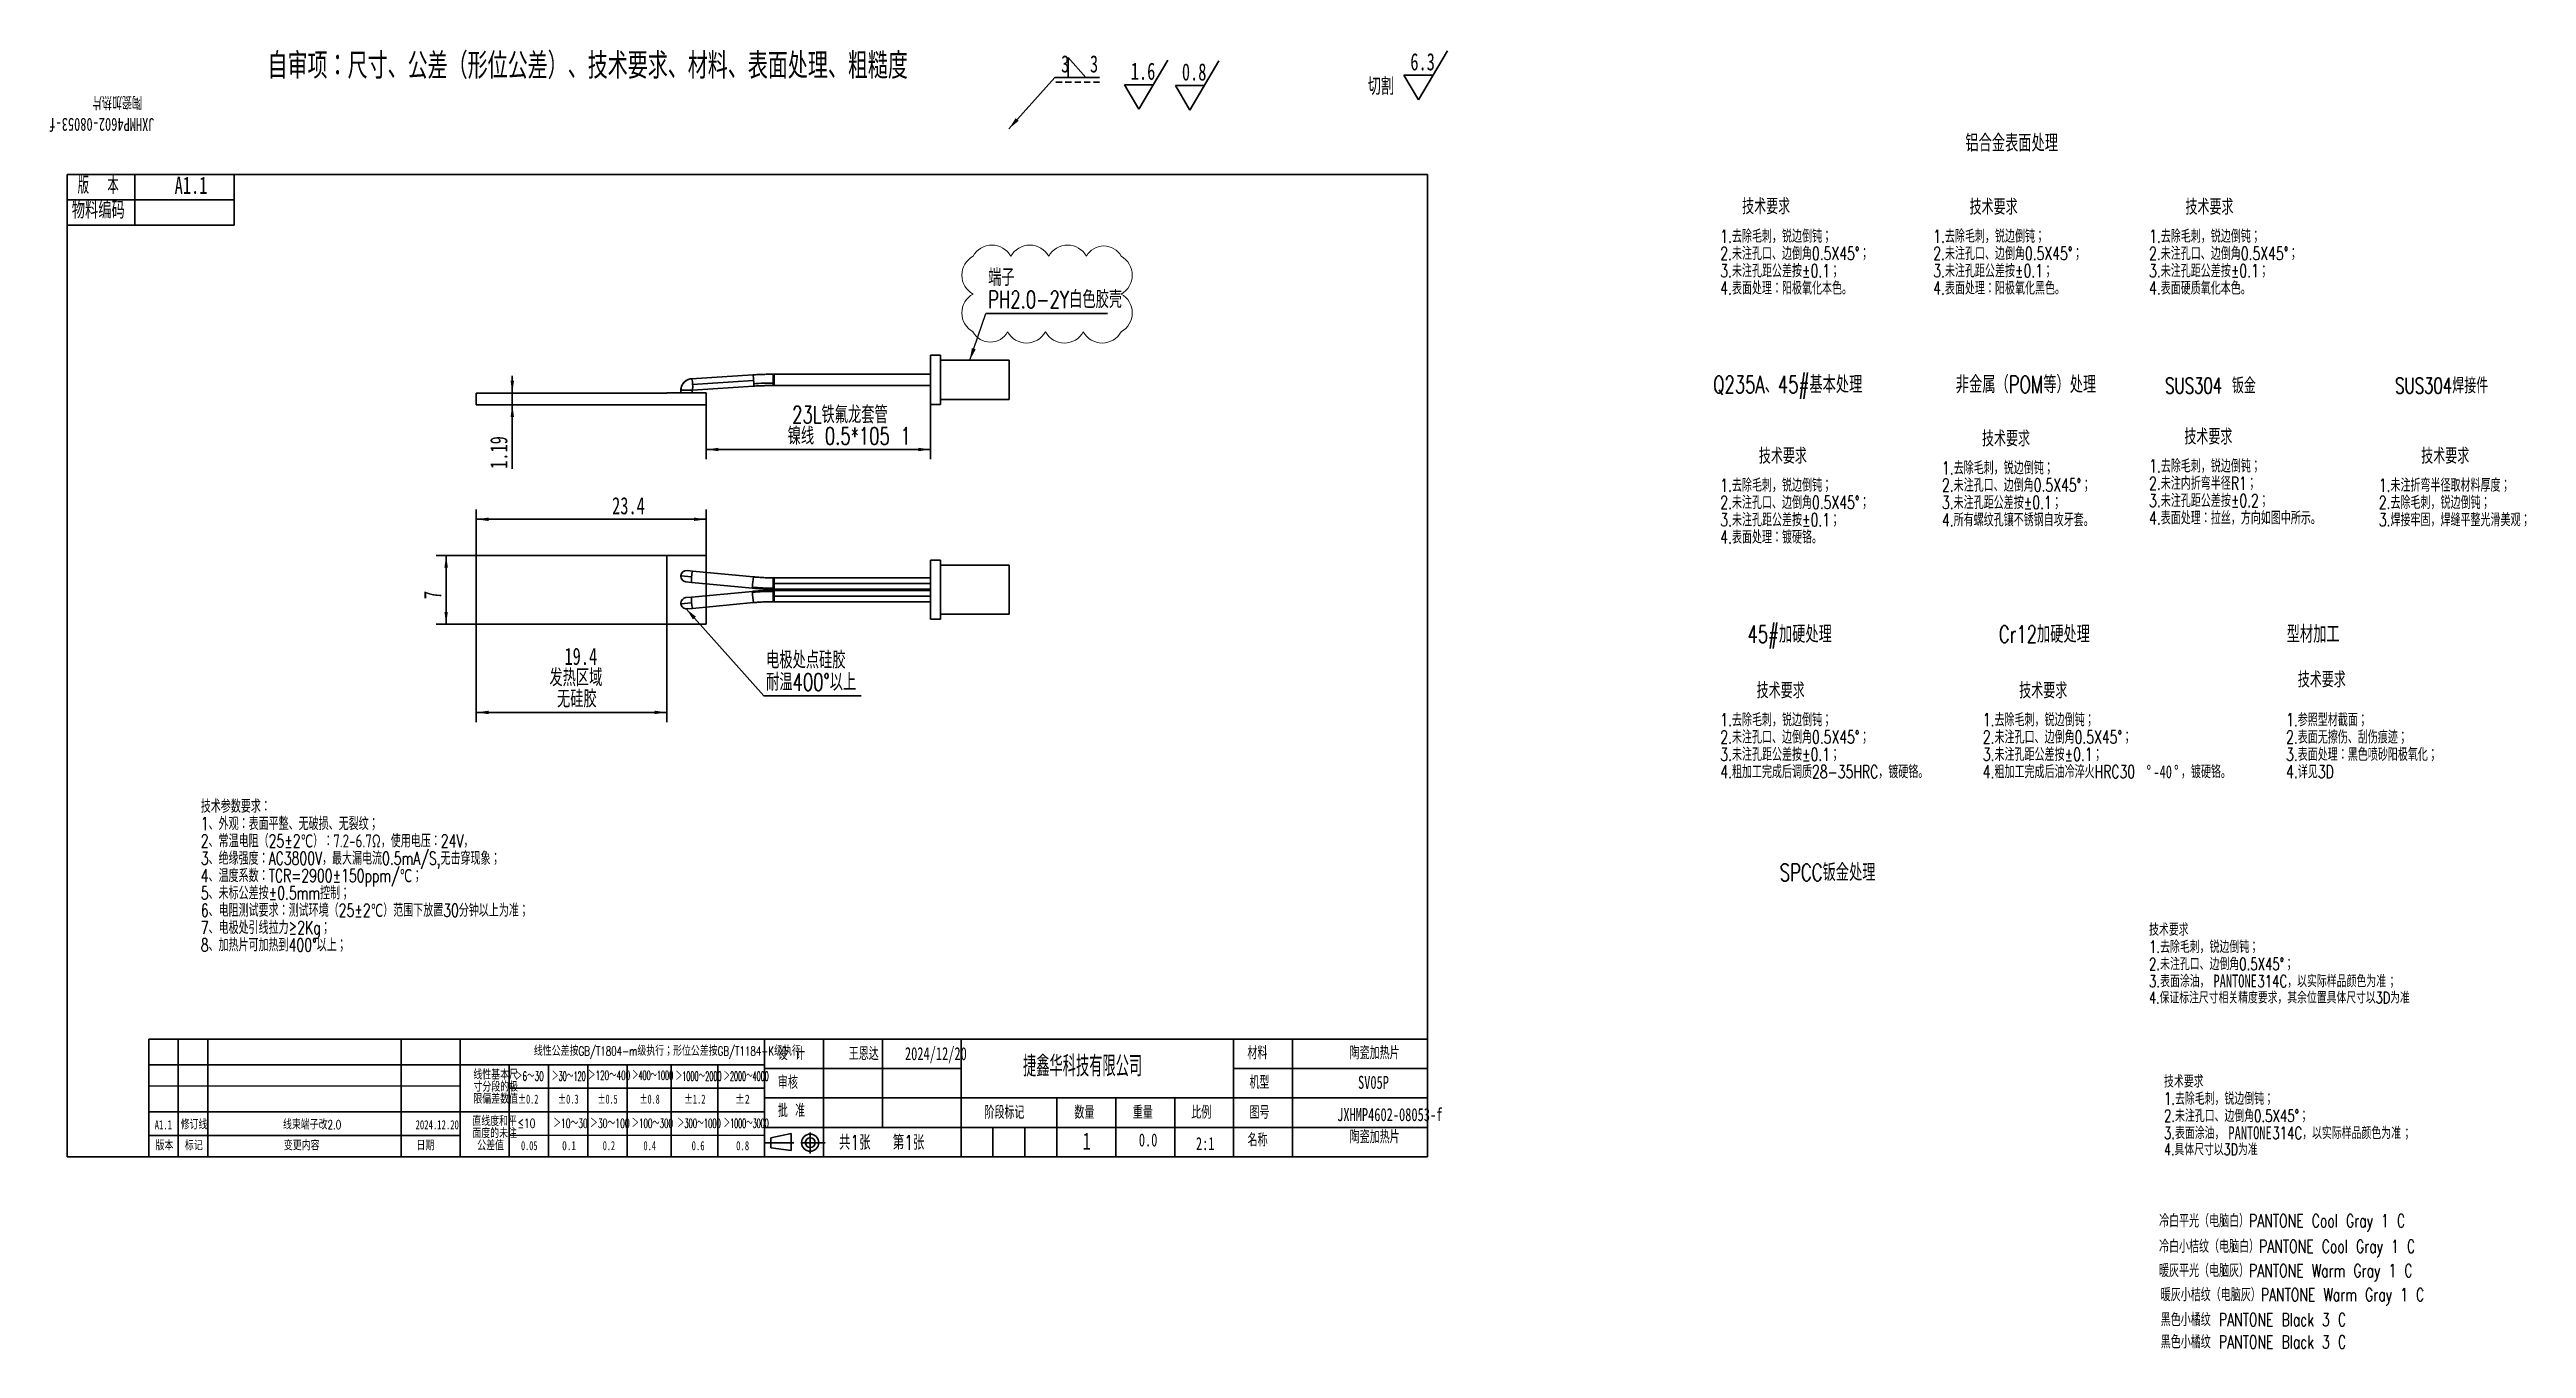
# Model space of a CAD drawing. Header units: millimetres. Extents: x 11 to 515, y -34 to 231.
import ezdxf

# ---------------------------------------------------------------- set-up
doc = ezdxf.new("R2010")
doc.units = ezdxf.units.MM
doc.linetypes.add('HIDDEN', pattern=[1.905, 1.27, -0.635])
doc.layers.add('FORMAT', color=7, linetype='Continuous', lineweight=35)
doc.layers.add('轮廓实线层', color=7, linetype='Continuous', lineweight=35)
doc.styles.add('SLDTEXTSTYLE0', font='TXT', dxfattribs={"width": 0.7, "bigfont": 'bigfont'})
doc.styles.add('SLDTEXTSTYLE1', font='TXT', dxfattribs={"width": 0.7})
doc.styles.add('SLDTEXTSTYLE10', font='TXT', dxfattribs={"width": 0.569954, "bigfont": 'bigfont'})
doc.styles.add('SLDTEXTSTYLE11', font='TXT', dxfattribs={"width": 0.542825, "bigfont": 'bigfont'})
doc.styles.add('SLDTEXTSTYLE12', font='TXT', dxfattribs={"width": 0.607411, "bigfont": 'bigfont'})
doc.styles.add('SLDTEXTSTYLE13', font='TXT', dxfattribs={"width": 0.494457, "bigfont": 'bigfont'})
doc.styles.add('SLDTEXTSTYLE14', font='TXT', dxfattribs={"width": 0.523419, "bigfont": 'bigfont'})
doc.styles.add('SLDTEXTSTYLE15', font='TXT', dxfattribs={"width": 0.677411})
doc.styles.add('SLDTEXTSTYLE16', font='TXT', dxfattribs={"width": 0.616681})
doc.styles.add('SLDTEXTSTYLE17', font='TXT', dxfattribs={"width": 0.592279})
doc.styles.add('SLDTEXTSTYLE18', font='TXT', dxfattribs={"width": 0.633851})
doc.styles.add('SLDTEXTSTYLE19', font='TXT', dxfattribs={"width": 0.751649})
doc.styles.add('SLDTEXTSTYLE2', font='TXT', dxfattribs={"width": 0.579353, "bigfont": 'bigfont'})
doc.styles.add('SLDTEXTSTYLE20', font='TXT', dxfattribs={"width": 0.672854})
doc.styles.add('SLDTEXTSTYLE21', font='TXT', dxfattribs={"width": 0.604873})
doc.styles.add('SLDTEXTSTYLE22', font='TXT', dxfattribs={"width": 0.692137})
doc.styles.add('SLDTEXTSTYLE23', font='TXT', dxfattribs={"width": 0.516181, "bigfont": 'bigfont'})
doc.styles.add('SLDTEXTSTYLE24', font='TXT', dxfattribs={"width": 0.786906})
doc.styles.add('SLDTEXTSTYLE25', font='TXT', dxfattribs={"width": 0.513075, "bigfont": 'bigfont'})
doc.styles.add('SLDTEXTSTYLE26', font='TXT', dxfattribs={"width": 0.6, "bigfont": 'bigfont'})
doc.styles.add('SLDTEXTSTYLE3', font='TXT', dxfattribs={"width": 0.633333, "bigfont": 'bigfont'})
doc.styles.add('SLDTEXTSTYLE4', font='TXT', dxfattribs={"width": 0.589499, "bigfont": 'bigfont'})
doc.styles.add('SLDTEXTSTYLE5', font='TXT', dxfattribs={"width": 0.526455, "bigfont": 'bigfont'})
doc.styles.add('SLDTEXTSTYLE6', font='TXT', dxfattribs={"width": 0.583287, "bigfont": 'bigfont'})
doc.styles.add('SLDTEXTSTYLE7', font='TXT', dxfattribs={"width": 0.632085})
doc.styles.add('SLDTEXTSTYLE8', font='TXT', dxfattribs={"width": 0.735068, "bigfont": 'bigfont'})
doc.styles.add('SLDTEXTSTYLE9', font='TXT', dxfattribs={"width": 0.615255, "bigfont": 'bigfont'})
doc.dimstyles.new('SLDDIMSTYLE0', dxfattribs={"dimtxt": 0.18, "dimasz": 2.5, "dimexe": 0, "dimexo": 0.0625, "dimgap": 0, "dimtad": 0, "dimtih": 1, "dimtoh": 1, "dimdec": 0, "dimrnd": 1e-09, "dimzin": 0, "dimdsep": 46, "dimtxsty": 'Standard', "dimsah": 1, "dimcen": 0.09, "dimadec": 0, "dimazin": 0, "dimtfac": 2.5, "dimtdec": 0, "dimtofl": 0, "dimtmove": 0, "dimatfit": 3, "dimfxl": 0, "dimfrac": 2, "dimtolj": 1, "dimtzin": 0, "dimarcsym": 0})
doc.dimstyles.new('SLDDIMSTYLE1', dxfattribs={"dimtxt": 3.5, "dimasz": 2.5, "dimexe": 0, "dimexo": 0.0625, "dimgap": 0.875, "dimtad": 2, "dimdec": 0, "dimlfac": 0.5, "dimrnd": 1e-09, "dimzin": 12, "dimdsep": 46, "dimtxsty": 'SLDTEXTSTYLE1', "dimsah": 1, "dimcen": 0.09, "dimadec": 0, "dimazin": 3, "dimtfac": 1, "dimtofl": 0, "dimtmove": 0, "dimatfit": 3, "dimfxl": 0, "dimfrac": 2, "dimtolj": 1, "dimtzin": 12, "dimarcsym": 0})
doc.dimstyles.new('SLDDIMSTYLE2', dxfattribs={"dimtxt": 3.5, "dimasz": 2.5, "dimexe": 0, "dimexo": 0.0625, "dimgap": 0.875, "dimtad": 2, "dimlfac": 0.5, "dimrnd": 1e-09, "dimzin": 12, "dimdsep": 46, "dimtxsty": 'SLDTEXTSTYLE1', "dimsah": 1, "dimcen": 0.09, "dimadec": 0, "dimazin": 3, "dimtfac": 1, "dimtofl": 0, "dimtmove": 0, "dimatfit": 3, "dimfxl": 0, "dimfrac": 2, "dimtolj": 1, "dimtzin": 12, "dimarcsym": 0})
doc.dimstyles.new('SLDDIMSTYLE3', dxfattribs={"dimtxt": 3.5, "dimasz": 2.5, "dimexe": 0, "dimexo": 0.0625, "dimgap": 0.875, "dimtad": 2, "dimlfac": 0.5, "dimrnd": 1e-09, "dimzin": 12, "dimdsep": 46, "dimtxsty": 'SLDTEXTSTYLE1', "dimsah": 1, "dimcen": 0.09, "dimadec": 0, "dimazin": 3, "dimtfac": 1, "dimtmove": 0, "dimatfit": 0, "dimfxl": 0, "dimfrac": 2, "dimtolj": 1, "dimtzin": 12, "dimarcsym": 0})

# ---------------------------------------------------------------- blocks, each defined once
blk = doc.blocks.new('SW_NOTE_0')
at = {"layer": 'FORMAT', "color": 0, "attachment_point": 1}
for s, insert, char_height, style in [('技术要求', (0, 3.22), 2.5, 'SLDTEXTSTYLE0'), ('2.未注孔口、边倒角0.5X45°；', (0, -3.78), 2.5, 'SLDTEXTSTYLE0'), ('1.去除毛刺，锐边倒钝；', (0, -0.28), 2.5, 'SLDTEXTSTYLE0'), ('3.表面涂油，', (0, -7.28), 2.5, 'SLDTEXTSTYLE0'), ('PANTONE', (13.12, -7.17), 2.646, 'SLDTEXTSTYLE1'), ('314C，以实际样品颜色为准', (22.06, -7.28), 2.5, 'SLDTEXTSTYLE0'), ('；', (48.46, -7.44), 2.38, 'SLDTEXTSTYLE0'), ('4.保证标注尺寸相关精度要求，其余位置具体尺寸以3D为准', (0, -10.69), 2.3813, 'SLDTEXTSTYLE0')]:
    blk.add_mtext(s, dxfattribs=dict(at, insert=insert, char_height=char_height, style=style))
blk = doc.blocks.new('SW_NOTE_0_1')
at = {"layer": 'FORMAT', "color": 0, "attachment_point": 1}
for s, insert, char_height, style in [('技术要求', (0, 3.22), 2.5, 'SLDTEXTSTYLE0'), ('2.未注孔口、边倒角0.5X45°；', (0, -3.78), 2.5, 'SLDTEXTSTYLE0'), ('1.去除毛刺，锐边倒钝；', (0, -0.28), 2.5, 'SLDTEXTSTYLE0'), ('3.表面涂油，', (0, -7.28), 2.5, 'SLDTEXTSTYLE0'), ('PANTONE', (13.12, -7.17), 2.646, 'SLDTEXTSTYLE1'), ('314C，以实际样品颜色为准', (22.06, -7.28), 2.5, 'SLDTEXTSTYLE0'), ('；', (48.46, -7.44), 2.38, 'SLDTEXTSTYLE0'), ('4.具体尺寸以3D为准', (0, -10.69), 2.3813, 'SLDTEXTSTYLE0')]:
    blk.add_mtext(s, dxfattribs=dict(at, insert=insert, char_height=char_height, style=style))
blk = doc.blocks.new('SW_NOTE_0_2')
at = {"layer": 'FORMAT', "color": 0, "attachment_point": 1, "style": 'SLDTEXTSTYLE0'}
for s, insert, char_height in [('技术要求', (5.95, 4.09), 3.175), ('1.去除毛刺，锐边倒钝；', (-1.23, -2.12), 2.6458), ('2.未注内折弯半径R1；', (-1.23, -5.64), 2.6458), ('3.未注孔距公差按±0.2；', (-1.23, -9.17), 2.6458), ('4.表面处理：拉丝，方向如图中所示。', (-1.23, -12.7), 2.6458)]:
    blk.add_mtext(s, dxfattribs=dict(at, insert=insert, char_height=char_height))
blk = doc.blocks.new('SW_NOTE_0_3')
at = {"layer": 'FORMAT', "color": 0, "attachment_point": 1, "style": 'SLDTEXTSTYLE0'}
for s, insert, char_height in [('技术参数要求：', (0, 3.41), 2.646), ('1、外观：表面平整、无破损、无裂纹；', (0, -0.12), 2.6458), ('2、常温电阻（25±2℃）：7.2-6.7Ω，使用电压：24V，', (0, -3.64), 2.6458), ('3、绝缘强度：AC3800V，最大漏电流0.5mA/S,无击穿现象；', (0, -7.17), 2.6458), ('4、温度系数：TCR=2900±150ppm/℃；', (0, -10.7), 2.6458), ('5、未标公差按±0.5mm控制；', (0, -14.23), 2.6458), ('6、电阻测试要求：测试环境（25±2℃）范围下放置30分钟以上为准；', (0, -17.76), 2.6458), ('7、电极处引线拉力≥2Kg；', (0, -21.28), 2.6458), ('8、加热片可加热到400°以上；', (0, -24.81), 2.6458)]:
    blk.add_mtext(s, dxfattribs=dict(at, insert=insert, char_height=char_height))
blk = doc.blocks.new('SW_NOTE_0_4')
at = {"layer": 'FORMAT', "color": 0, "attachment_point": 1, "style": 'SLDTEXTSTYLE0'}
for s, insert, char_height in [('技术要求', (0, 4.09), 3.175), ('1.去除毛刺，锐边倒钝；', (-7.41, -2.12), 2.6458), ('2.未注孔口、边倒角0.5X45°；', (-7.41, -5.64), 2.6458), ('3.未注孔距公差按±0.1；', (-7.41, -9.17), 2.6458), ('4.表面处理：阳极氧化黑色。', (-7.41, -12.7), 2.6458)]:
    blk.add_mtext(s, dxfattribs=dict(at, insert=insert, char_height=char_height))
blk = doc.blocks.new('SW_NOTE_0_5')
at = {"layer": 'FORMAT', "color": 0, "attachment_point": 1, "style": 'SLDTEXTSTYLE0'}
for s, insert, char_height in [('技术要求', (0, 4.09), 3.175), ('1.去除毛刺，锐边倒钝；', (-4.45, -2.22), 2.6458), ('2.未注孔口、边倒角0.5X45°；', (-4.45, -5.74), 2.6458), ('3.未注孔距公差按±0.1；', (-4.45, -9.27), 2.6458), ('4.表面处理：阳极氧化本色。', (-4.45, -12.8), 2.6458)]:
    blk.add_mtext(s, dxfattribs=dict(at, insert=insert, char_height=char_height))
blk = doc.blocks.new('SW_NOTE_0_6')
at = {"layer": 'FORMAT', "color": 0, "attachment_point": 1, "style": 'SLDTEXTSTYLE0'}
for s, insert, char_height in [('技术要求', (2.38, 4.09), 3.175), ('1.参照型材截面；', (0, -4.35), 2.646), ('2.表面无擦伤、刮伤痕迹；', (0, -7.88), 2.6458), ('3.表面处理：黑色喷砂阳极氧化；', (0, -11.41), 2.6458), ('4.详见3D', (0, -14.93), 2.646)]:
    blk.add_mtext(s, dxfattribs=dict(at, insert=insert, char_height=char_height))
blk = doc.blocks.new('SW_NOTE_0_7')
at = {"layer": 'FORMAT', "color": 0, "attachment_point": 1, "style": 'SLDTEXTSTYLE0'}
for s, insert, char_height in [('技术要求', (1.19, 4.09), 3.175), ('1.去除毛刺，锐边倒钝；', (-6.67, -2.12), 2.6458), ('2.未注孔口、边倒角0.5X45°；', (-6.67, -5.64), 2.6458), ('3.未注孔距公差按±0.1；', (-6.67, -9.17), 2.6458), ('4.表面处理：镀硬铬。', (-6.67, -12.7), 2.6458)]:
    blk.add_mtext(s, dxfattribs=dict(at, insert=insert, char_height=char_height))
blk = doc.blocks.new('SW_NOTE_0_8')
at = {"layer": 'FORMAT', "color": 0, "attachment_point": 1, "style": 'SLDTEXTSTYLE0'}
for s, insert, char_height in [('技术要求', (0, 4.09), 3.175), ('1.去除毛刺，锐边倒钝；', (-8.15, -2.12), 2.6458), ('2.未注孔口、边倒角0.5X45°；', (-8.15, -5.64), 2.6458), ('3.未注孔距公差按±0.1；', (-8.15, -9.17), 2.6458), ('4.所有螺纹孔镶不锈钢自攻牙套。', (-8.15, -12.7), 2.6458)]:
    blk.add_mtext(s, dxfattribs=dict(at, insert=insert, char_height=char_height))
blk = doc.blocks.new('SW_NOTE_0_9')
at = {"layer": 'FORMAT', "color": 0, "attachment_point": 1, "style": 'SLDTEXTSTYLE0'}
for s, insert, char_height in [('技术要求', (0, 4.09), 3.175), ('1.去除毛刺，锐边倒钝；', (-7.41, -2.12), 2.6458), ('2.未注孔口、边倒角0.5X45°；', (-7.41, -5.64), 2.6458), ('3.未注孔距公差按±0.1；', (-7.41, -9.17), 2.6458), ('4.表面硬质氧化本色。', (-7.41, -12.7), 2.6458)]:
    blk.add_mtext(s, dxfattribs=dict(at, insert=insert, char_height=char_height))
blk = doc.blocks.new('SW_NOTE_0_10')
at = {"layer": 'FORMAT', "color": 0, "attachment_point": 1, "style": 'SLDTEXTSTYLE0'}
for s, insert, char_height in [('技术要求', (0, 4.09), 3.175), ('1.未注折弯半径取材料厚度；', (-8.64, -2.12), 2.6458), ('2.去除毛刺，锐边倒钝；', (-8.64, -5.64), 2.6458), ('3.焊接牢固，焊缝平整光滑美观；', (-8.64, -9.17), 2.6458)]:
    blk.add_mtext(s, dxfattribs=dict(at, insert=insert, char_height=char_height))
blk = doc.blocks.new('SW_NOTE_0_11')
at = {"layer": 'FORMAT', "color": 0, "attachment_point": 1}
for s, insert, char_height, style in [('技术要求', (0, 4.09), 3.175, 'SLDTEXTSTYLE0'), ('1.去除毛刺，锐边倒钝；', (-7.41, -2.12), 2.6458, 'SLDTEXTSTYLE0'), ('2.未注孔口、边倒角0.5X45°；', (-7.41, -5.64), 2.6458, 'SLDTEXTSTYLE0'), ('3.未注孔距公差按±0.1；', (-7.41, -9.17), 2.6458, 'SLDTEXTSTYLE0'), ('4.粗加工完成后油冷淬火HRC30', (-7.41, -12.7), 2.6458, 'SLDTEXTSTYLE0'), ('%%d', (25.92, -12.7), 2.646, 'SLDTEXTSTYLE1'), ('-40', (27.32, -12.7), 2.646, 'SLDTEXTSTYLE1'), ('%%d', (31.53, -12.7), 2.646, 'SLDTEXTSTYLE1'), ('，镀硬铬。', (32.92, -12.7), 2.646, 'SLDTEXTSTYLE0')]:
    blk.add_mtext(s, dxfattribs=dict(at, insert=insert, char_height=char_height, style=style))
blk = doc.blocks.new('SW_NOTE_0_12')
at = {"layer": 'FORMAT', "color": 0, "attachment_point": 1, "style": 'SLDTEXTSTYLE0'}
for s, insert, char_height in [('技术要求', (0, 4.09), 3.175), ('1.去除毛刺，锐边倒钝；', (-7.41, -2.12), 2.6458), ('2.未注孔口、边倒角0.5X45°；', (-7.41, -5.64), 2.6458), ('3.未注孔距公差按±0.1；', (-7.41, -9.17), 2.6458), ('4.粗加工完成后调质28-35HRC，镀硬铬。', (-7.41, -12.7), 2.6458)]:
    blk.add_mtext(s, dxfattribs=dict(at, insert=insert, char_height=char_height))
blk = doc.blocks.new('SW_NOTE_0_13')
at = {"layer": 'FORMAT', "color": 0, "char_height": 1.852, "attachment_point": 2, "style": 'SLDTEXTSTYLE0'}
for s, insert in [('线性基本尺', (6.37, 2.39)), ('寸分段的极', (6.37, -0.08)), ('限偏差数值', (6.37, -2.55))]:
    blk.add_mtext(s, dxfattribs=dict(at, insert=insert))
blk = doc.blocks.new('SW_NOTE_0_14')
at = {"layer": 'FORMAT', "color": 0, "char_height": 1.852, "attachment_point": 2, "style": 'SLDTEXTSTYLE0'}
for s, insert in [('面度的未注', (6.37, -0.08)), ('直线度和平', (6.37, 2.39)), ('公差值', (5.55, -2.55))]:
    blk.add_mtext(s, dxfattribs=dict(at, insert=insert))
blk = doc.blocks.new('SW_NOTE_0_15')
at = {"layer": 'FORMAT', "color": 0, "attachment_point": 2}
for s, insert, char_height, style in [('JXHMP4602-08053-f', (16.66, 3.41), 2.6458, 'SLDTEXTSTYLE1'), ('陶瓷加热片', (13.59, -1.12), 2.646, 'SLDTEXTSTYLE0')]:
    blk.add_mtext(s, dxfattribs=dict(at, insert=insert, char_height=char_height, style=style))
blk = doc.blocks.new('SW_NOTE_0_16')
at = {"layer": 'FORMAT', "color": 0, "attachment_point": 2, "rotation": 180}
for s, insert, char_height, style in [('陶瓷加热片', (-13.59, 1.12), 2.646, 'SLDTEXTSTYLE0'), ('JXHMP4602-08053-f', (-16.66, -3.41), 2.6458, 'SLDTEXTSTYLE1')]:
    blk.add_mtext(s, dxfattribs=dict(at, insert=insert, char_height=char_height, style=style))
blk = doc.blocks.new('SW_SFSYMBOL_0')
at = {"layer": 'FORMAT', "color": 0}
for p, q in [((1.65, -5), (7.55, 5)), ((1.65, -5), (-1.3, 0)), ((4.6, 0), (-1.3, 0))]:
    blk.add_line(p, q, dxfattribs=at)
at = {"layer": 'FORMAT', "color": 0, "char_height": 3.5, "attachment_point": 1}
for s, insert, style in [('6.3', (0, 4.51), 'SLDTEXTSTYLE1'), ('切割', (-8.68, -0.49), 'SLDTEXTSTYLE0')]:
    blk.add_mtext(s, dxfattribs=dict(at, insert=insert, style=style))
blk = doc.blocks.new('SW_SFSYMBOL_1')
at = {"layer": 'FORMAT', "color": 0}
for p, q in [((1.65, -5), (7.55, 5)), ((1.65, -5), (-1.3, 0)), ((4.6, 0), (-1.3, 0))]:
    blk.add_line(p, q, dxfattribs=at)
at = {"layer": 'FORMAT', "color": 0, "insert": (0, 4.51), "char_height": 3.5, "attachment_point": 1, "style": 'SLDTEXTSTYLE1'}
blk.add_mtext('0.8', dxfattribs=at)
blk = doc.blocks.new('SW_SFSYMBOL_2')
at = {"layer": 'FORMAT', "color": 0}
for p, q in [((1.65, -5), (7.55, 5)), ((1.65, -5), (-1.3, 0)), ((4.6, 0), (-1.3, 0))]:
    blk.add_line(p, q, dxfattribs=at)
at = {"layer": 'FORMAT', "color": 0, "insert": (0, 4.51), "char_height": 3.5, "attachment_point": 1, "style": 'SLDTEXTSTYLE1'}
blk.add_mtext('1.6', dxfattribs=at)
blk = doc.blocks.new('SW_SYMBOL_WELD_FILL')
at = {"layer": 'FORMAT', "color": 0}
for p, q in [((100, 0), (100, 900)), ((100, 900), (900, 0)), ((100, 0), (900, 0))]:
    blk.add_line(p, q, dxfattribs=at)
blk = doc.blocks.new('SW_WELDSYMBOL_0')
at = {"layer": 'FORMAT', "color": 0}
blk.add_line((9.15, 0), (0, 0), dxfattribs=at)
at = {"layer": 'FORMAT', "color": 0, "linetype": 'HIDDEN'}
blk.add_line((9.15, -1), (0, -1), dxfattribs=at)
at = {"layer": 'FORMAT', "color": 0, "xscale": 0.004511737089201878, "yscale": 0.004511737089201878, "zscale": 0.004511737089201878}
blk.add_blockref('SW_SYMBOL_WELD_FILL', (2.31, 0), dxfattribs=at)
at = {"layer": 'FORMAT', "color": 0, "char_height": 3.5, "attachment_point": 1, "style": 'SLDTEXTSTYLE1'}
for insert in [(1.31, 4.51), (7.18, 4.51)]:
    blk.add_mtext('3', dxfattribs=dict(at, insert=insert))
blk = doc.blocks.new('SW_REVISION_CLOUD_0')
at = {"layer": 'FORMAT', "color": 0, "linetype": 'Continuous', "lineweight": 18}
for centre, radius, start, end in [((-12.95, 3.85), 4.4, 118.955, 241.045), ((-11.23, 5.57), 4.4, 28.955, 151.045), ((-3.52, 5.57), 4.4, 28.955, 151.045), ((4.18, 5.57), 4.4, 28.955, 151.045), ((11.56, 5.76), 4.03, 28.955, 151.045), ((12.95, 3.85), 4.4, 298.955, 61.045), ((12.95, -3.85), 4.4, 298.955, 61.045), ((-12.95, -3.85), 4.4, 118.955, 241.045), ((-11.56, -5.76), 4.03, 208.955, 331.045), ((-4.18, -5.57), 4.4, 208.955, 331.045), ((3.52, -5.57), 4.4, 208.955, 331.045), ((11.23, -5.57), 4.4, 208.955, 331.045)]:
    blk.add_arc(centre, radius, start, end, dxfattribs=at)
blk = doc.blocks.new('_D')
at = {"layer": 'FORMAT'}
for p, q in [((97.48, 127.92), (89.34, 127.92)), ((91.34, 127.92), (91.34, 113.92)), ((97.48, 113.92), (89.34, 113.92))]:
    blk.add_line(p, q, dxfattribs=at)
for points in [[(91.34, 127.92), (90.99, 125.42), (91.69, 125.42)], [(91.34, 113.92), (91.69, 116.42), (90.99, 116.42)]]:
    blk.add_solid(points, dxfattribs=at)
at = {"layer": 'FORMAT', "insert": (86.83, 119.02), "char_height": 3.5, "attachment_point": 1, "rotation": 90, "style": 'SLDTEXTSTYLE1'}
blk.add_mtext('7', dxfattribs=at)
blk = doc.blocks.new('_D_1')
at = {"layer": 'FORMAT'}
for p, q in [((97.48, 127.92), (97.48, 137.27)), ((144.28, 113.92), (144.28, 137.27)), ((97.48, 135.27), (144.28, 135.27))]:
    blk.add_line(p, q, dxfattribs=at)
for points in [[(97.48, 135.27), (99.98, 134.92), (99.98, 135.62)], [(144.28, 135.27), (141.78, 135.62), (141.78, 134.92)]]:
    blk.add_solid(points, dxfattribs=at)
at = {"layer": 'FORMAT', "insert": (125.13, 139.79), "char_height": 3.5, "attachment_point": 1, "style": 'SLDTEXTSTYLE1'}
blk.add_mtext('23.4', dxfattribs=at)
blk = doc.blocks.new('_D_2')
at = {"layer": 'FORMAT'}
for p, q in [((97.48, 113.92), (97.48, 93.95)), ((136.28, 113.92), (136.28, 93.95)), ((136.28, 95.95), (97.48, 95.95))]:
    blk.add_line(p, q, dxfattribs=at)
for points in [[(97.48, 95.95), (99.98, 95.6), (99.98, 96.3)], [(136.28, 95.95), (133.78, 96.3), (133.78, 95.6)]]:
    blk.add_solid(points, dxfattribs=at)
at = {"layer": 'FORMAT', "char_height": 3.5, "attachment_point": 1}
for s, insert, style in [('19.4', (115.43, 109.12), 'SLDTEXTSTYLE1'), ('发热区域', (112.37, 104.79), 'SLDTEXTSTYLE0'), ('无硅胶', (113.91, 100.46), 'SLDTEXTSTYLE0')]:
    blk.add_mtext(s, dxfattribs=dict(at, insert=insert, style=style))
blk = doc.blocks.new('SW_NOTE_0_17')
at = {"layer": 'FORMAT', "color": 0}
blk.add_line((19.79, 0), (0, 0), dxfattribs=at)
at = {"layer": 'FORMAT', "color": 0, "char_height": 3.5, "attachment_point": 1, "style": 'SLDTEXTSTYLE0'}
for s, insert in [('电极处点硅胶', (0.47, 9.05)), ('耐温400°以上', (0.47, 4.55))]:
    blk.add_mtext(s, dxfattribs=dict(at, insert=insert))
blk = doc.blocks.new('_D_3')
at = {"layer": 'FORMAT'}
for p, q in [((144.28, 158.59), (144.28, 147.48)), ((189.97, 158.65), (189.97, 147.48)), ((144.28, 149.48), (189.97, 149.48))]:
    blk.add_line(p, q, dxfattribs=at)
for points in [[(144.28, 149.48), (146.78, 149.13), (146.78, 149.83)], [(189.97, 149.48), (187.47, 149.83), (187.47, 149.13)]]:
    blk.add_solid(points, dxfattribs=at)
at = {"layer": 'FORMAT', "char_height": 3.5, "attachment_point": 1, "style": 'SLDTEXTSTYLE0'}
for s, insert in [('23L铁氟龙套管', (161.79, 158.32)), ('镍线 0.5*105 1', (160.88, 153.99))]:
    blk.add_mtext(s, dxfattribs=dict(at, insert=insert))
blk = doc.blocks.new('_D_4')
at = {"layer": 'FORMAT'}
for p, q in [((104.81, 160.97), (104.81, 164.47)), ((104.81, 158.59), (104.81, 160.97)), ((104.81, 158.59), (104.81, 145.53))]:
    blk.add_line(p, q, dxfattribs=at)
for points in [[(104.81, 160.97), (105.16, 163.47), (104.46, 163.47)], [(104.81, 158.59), (104.46, 156.09), (105.16, 156.09)]]:
    blk.add_solid(points, dxfattribs=at)
at = {"layer": 'FORMAT', "insert": (100.3, 145.53), "char_height": 3.5, "attachment_point": 1, "rotation": 90, "style": 'SLDTEXTSTYLE1'}
blk.add_mtext('1.19', dxfattribs=at)
blk = doc.blocks.new('SW_NOTE_0_18')
at = {"layer": 'FORMAT', "color": 0}
blk.add_line((24.75, 0), (0, 0), dxfattribs=at)
at = {"layer": 'FORMAT', "color": 0, "char_height": 3.5, "attachment_point": 1, "style": 'SLDTEXTSTYLE0'}
for s, insert in [('端子', (0.47, 9.11)), ('PH2.0-2Y白色胶壳', (0.47, 4.61))]:
    blk.add_mtext(s, dxfattribs=dict(at, insert=insert))

msp = doc.modelspace()

# ---------------------------------------------------------------- linework, layer by layer
at = {"color": 7, "linetype": 'Continuous', "lineweight": 35}
for p, q in [((191.968, 168.653), (189.968, 168.653)), ((189.968, 168.653), (189.968, 158.653)), ((191.968, 168.653), (191.968, 158.653)), ((205.968, 167.653), (191.968, 167.653)), ((205.968, 167.653), (205.968, 159.653)), ((139.134, 161.527), (139.134, 160.993)), ((139.134, 161.527), (139.139, 161.527)), ((139.139, 161.527), (141.434, 161.527)), ((153.772, 164.67), (141.329, 163.872)), ((141.434, 161.527), (141.434, 160.993)), ((141.476, 161.577), (153.919, 162.375)), ((141.511, 162.725), (153.954, 163.522)), ((157.925, 164.803), (157.925, 163.006)), ((157.925, 164.803), (158.111, 164.803)), ((157.925, 163.006), (157.925, 162.503)), ((157.925, 162.503), (158.111, 162.503)), ((158.111, 164.803), (158.111, 162.503)), ((158.111, 164.803), (189.968, 164.803)), ((158.111, 162.503), (189.968, 162.503)), ((97.484, 158.593), (97.484, 160.973)), ((97.484, 160.973), (136.284, 160.973)), ((144.284, 158.593), (97.484, 158.593)), ((136.284, 160.973), (136.284, 160.993)), ((144.284, 160.993), (136.284, 160.993)), ((144.284, 158.593), (144.284, 160.993)), ((191.968, 158.653), (189.968, 158.653)), ((205.968, 159.653), (191.968, 159.653)), ((97.484, 127.923), (97.484, 113.923)), ((136.284, 127.923), (97.484, 127.923)), ((136.284, 127.923), (144.284, 127.923)), ((136.284, 113.923), (136.284, 127.923)), ((144.284, 127.923), (144.284, 124.45)), ((189.968, 126.923), (189.968, 114.923)), ((191.968, 126.923), (189.968, 126.923)), ((191.968, 126.923), (191.968, 114.923)), ((141.33, 123.574), (139.139, 123.781)), ((140.176, 122.528), (141.295, 122.422)), ((141.511, 124.712), (140.392, 124.817)), ((141.295, 122.422), (153.738, 121.249)), ((141.511, 124.712), (153.954, 123.539)), ((144.284, 122.14), (144.284, 119.705)), ((158.111, 123.352), (157.925, 123.352)), ((157.925, 121.251), (157.925, 122.202)), ((157.925, 122.202), (158.111, 122.202)), ((157.925, 121.052), (158.111, 121.052)), ((189.968, 123.352), (158.111, 123.352)), ((158.111, 122.202), (189.968, 122.202)), ((158.111, 121.052), (189.968, 121.052)), ((205.968, 125.923), (191.968, 125.923)), ((205.968, 125.923), (205.968, 115.923)), ((139.139, 118.065), (141.33, 118.271)), ((141.295, 119.423), (140.176, 119.317)), ((140.392, 117.028), (141.511, 117.133)), ((141.295, 119.423), (153.738, 120.596)), ((141.511, 117.133), (153.954, 118.307)), ((144.284, 117.395), (144.284, 113.923)), ((158.111, 120.793), (157.925, 120.793)), ((157.925, 120.594), (157.925, 119.643)), ((157.925, 119.643), (158.111, 119.643)), ((157.925, 118.493), (158.111, 118.493)), ((189.968, 120.793), (158.111, 120.793)), ((158.111, 119.643), (189.968, 119.643)), ((158.111, 118.493), (189.968, 118.493)), ((97.484, 113.923), (136.284, 113.923)), ((144.284, 113.923), (136.284, 113.923)), ((191.968, 114.923), (189.968, 114.923)), ((205.968, 115.923), (191.968, 115.923)), ((94.186, 14.63), (30.786, 14.63))]:
    msp.add_line(p, q, dxfattribs=at)
at = {"color": 1, "linetype": 'Continuous', "lineweight": 35}
for p, q in [((157.925, 122.202), (157.925, 123.352)), ((157.925, 121.052), (157.925, 121.251)), ((158.111, 122.202), (158.111, 123.352)), ((158.111, 121.052), (158.111, 122.202)), ((157.925, 120.793), (157.925, 120.594)), ((157.925, 119.643), (157.925, 118.493)), ((158.111, 120.793), (158.111, 119.643)), ((158.111, 119.643), (158.111, 118.493))]:
    msp.add_line(p, q, dxfattribs=at)
at = {"color": 7, "linetype": 'Continuous', "lineweight": 35, "flags": 128}
msp.add_lwpolyline([(140.839, 163.787), (141.039, 163.835), (141.33, 163.872)], dxfattribs=at)
at = {"color": 1, "linetype": 'Continuous', "lineweight": 35}
for centre, radius, start, end in [((141.487, 161.531), 2.348, 106.01982, 180.09696), ((150.76, 163.605), 3.195, 358.51218, 19.4683), ((153.05, 162.728), 0.938, 337.87275, 9.31643)]:
    msp.add_arc(centre, radius, start, end, dxfattribs=at)
at = {"color": 7, "linetype": 'Continuous', "lineweight": 35}
for centre, radius, start, end in [((138.282, 162.804), 3.229, 358.59525, 19.32183), ((138.453, 162.244), 3.095, 347.56216, 8.94125), ((143.581, 162.84), 10.395, 0.21877, 3.76263), ((157.921, 101.271), 61.735, 89.9968, 93.66419), ((140.284, 123.673), 1.15, 174.61247, 180), ((140.284, 123.673), 1.15, 180, 264.61247), ((140.284, 123.673), 1.15, 84.61247, 174.61247), ((145.85, 122.86), 4.576, 171.02528, 185.49068), ((145.904, 123.43), 4.576, 163.73425, 178.19965), ((154.104, 121.391), 0.393, 171.53879, 201.19939), ((162.237, 121.536), 8.522, 166.40623, 180.58396), ((157.923, 166.093), 44.843, 264.61578, 270.00217), ((140.284, 118.173), 1.15, 95.38753, 180), ((140.284, 118.173), 1.15, 180, 185.38753), ((140.284, 118.173), 1.15, 185.38753, 275.38753), ((145.85, 118.985), 4.576, 174.50932, 188.97472), ((145.904, 118.415), 4.576, 181.80035, 196.26575), ((154.104, 120.454), 0.393, 158.80061, 188.46121), ((157.923, 75.752), 44.843, 89.99783, 95.38422), ((162.237, 120.31), 8.522, 179.41604, 193.59377)]:
    msp.add_arc(centre, radius, start, end, dxfattribs=at)
for points, knots in [([(140.837, 163.786), (140.757, 163.761), (140.588, 163.708), (140.347, 163.591), (140.113, 163.444), (139.899, 163.27), (139.706, 163.073), (139.537, 162.854), (139.395, 162.616), (139.282, 162.364), (139.199, 162.1), (139.149, 161.833), (139.135, 161.641), (139.134, 161.54), (139.134, 161.527)], [0, 0, 0, 0, 0.0831683, 0.1739529, 0.2647442, 0.3555466, 0.4463639, 0.5371988, 0.6280533, 0.7189282, 0.8098232, 0.9007369, 0.986909, 1, 1, 1, 1]), ([(141.434, 161.527), (141.434, 161.529), (141.434, 161.533), (141.436, 161.542), (141.44, 161.552), (141.447, 161.563), (141.46, 161.574), (141.47, 161.576), (141.476, 161.577)], [0, 0, 0, 0, 0.0356389, 0.1069859, 0.1964545, 0.3303948, 0.5606305, 1, 1, 1, 1]), ([(157.925, 164.803), (157.732, 164.802), (157.174, 164.801), (156.25, 164.784), (155.156, 164.747), (154.33, 164.705), (153.869, 164.676), (153.772, 164.67)], [0, 0, 0, 0, 0.1390457, 0.4025111, 0.665988, 0.929474, 1, 1, 1, 1]), ([(153.919, 162.375), (154.104, 162.386), (154.642, 162.419), (155.534, 162.46), (156.577, 162.491), (157.375, 162.502), (157.818, 162.503), (157.925, 162.503)], [0, 0, 0, 0, 0.1390434, 0.4039974, 0.6689689, 0.9200121, 1, 1, 1, 1]), ([(153.738, 121.249), (153.931, 121.231), (154.489, 121.181), (155.413, 121.118), (156.51, 121.07), (157.348, 121.053), (157.819, 121.052), (157.925, 121.052)], [0, 0, 0, 0, 0.1390533, 0.4009009, 0.662756, 0.9246134, 1, 1, 1, 1]), ([(157.925, 123.352), (157.74, 123.353), (157.202, 123.355), (156.311, 123.378), (155.27, 123.431), (154.485, 123.49), (154.053, 123.529), (153.954, 123.539)], [0, 0, 0, 0, 0.1390518, 0.4056865, 0.6723267, 0.9249437, 1, 1, 1, 1]), ([(157.925, 120.793), (157.73, 120.793), (157.17, 120.79), (156.243, 120.766), (155.146, 120.711), (154.311, 120.649), (153.843, 120.606), (153.738, 120.596)], [0, 0, 0, 0, 0.1390468, 0.4009013, 0.6627644, 0.9246292, 1, 1, 1, 1]), ([(153.954, 118.307), (154.137, 118.323), (154.672, 118.371), (155.561, 118.432), (156.602, 118.477), (157.391, 118.492), (157.825, 118.493), (157.925, 118.493)], [0, 0, 0, 0, 0.1390454, 0.4056868, 0.6723351, 0.9249504, 1, 1, 1, 1])]:
    msp.add_open_spline(points, degree=3, knots=knots, dxfattribs=at)
at = {"layer": 'FORMAT', "lineweight": 25}
for p, q in [((27.936, 205.451), (14.186, 205.451)), ((14.186, 205.451), (14.186, 200.277)), ((27.936, 205.451), (27.936, 200.277)), ((27.936, 200.277), (14.186, 200.277)), ((94.186, 19.851), (30.786, 19.851)), ((30.786, 5.451), (94.186, 5.451)), ((156.186, 9.83), (104.186, 9.83))]:
    msp.add_line(p, q, dxfattribs=at)
at = {"layer": 'FORMAT'}
for p, q in [((27.936, 205.451), (27.936, 195.132)), ((48.179, 205.451), (48.179, 195.132)), ((14.186, 200.277), (48.179, 200.277)), ((14.186, 195.132), (48.179, 195.132)), ((30.786, 29.451), (30.786, 5.451)), ((156.186, 29.451), (30.786, 29.451)), ((36.786, 29.451), (36.786, 5.451)), ((42.786, 29.451), (42.786, 5.451)), ((82.2, 29.451), (82.2, 5.451)), ((94.186, 5.451), (94.186, 29.451)), ((94.186, 29.451), (94.186, 5.451)), ((156.186, 29.451), (156.186, 5.451)), ((168.186, 29.451), (156.186, 29.451)), ((156.186, 29.451), (251.686, 29.451)), ((156.186, 29.451), (156.186, 5.451)), ((168.186, 29.451), (168.186, 5.451)), ((180.186, 29.451), (180.186, 11.451)), ((196.186, 29.451), (196.186, 5.451)), ((251.686, 29.451), (251.686, 5.451)), ((251.686, 29.451), (291.186, 29.451)), ((263.686, 29.451), (263.686, 5.451)), ((156.186, 24.23), (30.786, 24.23)), ((104.186, 5.451), (104.186, 24.23)), ((112.186, 24.23), (112.186, 5.451)), ((120.186, 5.451), (120.186, 24.23)), ((128.186, 5.451), (128.186, 24.23)), ((137.186, 5.451), (137.186, 24.23)), ((146.686, 24.23), (146.686, 5.451)), ((196.186, 23.451), (156.186, 23.451)), ((251.686, 23.451), (291.186, 23.451)), ((104.186, 19.43), (156.186, 19.43)), ((156.186, 17.451), (291.186, 17.451)), ((215.686, 5.451), (215.686, 17.451)), ((227.686, 17.451), (227.686, 5.451)), ((239.686, 17.451), (239.686, 5.451)), ((94.186, 14.63), (156.186, 14.63)), ((196.186, 11.451), (156.186, 11.451)), ((157.466, 9.341), (161.572, 10.226)), ((161.572, 10.226), (161.572, 6.729)), ((165.466, 10.448), (165.466, 6.175)), ((291.186, 11.451), (196.186, 11.451)), ((202.686, 5.451), (202.686, 11.451)), ((209.186, 11.451), (209.186, 5.451)), ((94.186, 9.83), (30.786, 9.83)), ((162.132, 8.347), (156.127, 8.347)), ((157.466, 9.341), (157.466, 7.311)), ((161.572, 6.729), (157.466, 7.311)), ((168.548, 8.347), (163.716, 8.347))]:
    msp.add_line(p, q, dxfattribs=at)
for radius in [1.75, 1]:
    msp.add_circle((165.466, 8.347), radius, dxfattribs=at)
at = {"layer": '轮廓实线层'}
for p, q in [((14.186, 205.451), (291.186, 205.451)), ((14.186, 205.451), (14.186, 5.451)), ((291.186, 205.451), (291.186, 5.451)), ((14.186, 5.451), (291.186, 5.451))]:
    msp.add_line(p, q, dxfattribs=at)

# ---------------------------------------------------------------- block references
at = {"layer": 'FORMAT'}
for name, p in [('SW_WELDSYMBOL_0', (215.25, 225.234)), ('SW_SFSYMBOL_2', (230.739, 223.742)), ('SW_SFSYMBOL_1', (241.145, 223.593)), ('SW_SFSYMBOL_0', (287.663, 225.664)), ('SW_NOTE_0_16', (37.914, 217.707)), ('SW_NOTE_0_5', (355.214, 196.453)), ('SW_NOTE_0_4', (401.539, 196.353)), ('SW_NOTE_0_9', (445.485, 196.353)), ('SW_NOTE_0_18', (201.244, 177.164)), ('SW_NOTE_0_8', (404.059, 149.182)), ('SW_NOTE_0_2', (439.311, 149.568)), ('SW_NOTE_0_7', (357.437, 145.655)), ('SW_NOTE_0_10', (493.49, 145.655)), ('SW_NOTE_0_17', (156.024, 99.324)), ('SW_NOTE_0_12', (358.178, 97.893)), ('SW_NOTE_0_11', (411.638, 97.893)), ('SW_NOTE_0_6', (465.976, 100.127)), ('SW_NOTE_0_3', (41.383, 74.752)), ('SW_NOTE_0', (438.076, 49.762)), ('SW_NOTE_0_13', (95.055, 20.694)), ('SW_NOTE_0_1', (441.114, 18.852)), ('SW_NOTE_0_15', (266.812, 11.982)), ('SW_NOTE_0_14', (94.847, 11.231))]:
    msp.add_blockref(name, p, dxfattribs=at)
at = {"layer": 'FORMAT', "linetype": 'Continuous', "lineweight": 18}
msp.add_blockref('SW_REVISION_CLOUD_0', (213.697, 181.128), dxfattribs=at)

# ---------------------------------------------------------------- texts
at = {"layer": 'FORMAT'}
for s, insert, char_height, attachment_point, style in [('自审项：尺寸、公差（形位公差）、技术要求、材料、表面处理、粗糙度', (120.17, 230.257), 5.29167, 2, 'SLDTEXTSTYLE0'), ('铝合金表面处理', (400.671, 213.627), 3.5, 1, 'SLDTEXTSTYLE0'), ('版  本', (16.315, 205.03), 3.5, 1, 'SLDTEXTSTYLE26'), ('A1.1', (39.395, 205.03), 3.5, 2, 'SLDTEXTSTYLE1'), ('物料编码', (15.118, 199.977), 3.5, 1, 'SLDTEXTSTYLE0'), ('Q235A、45#基本处理', (349.317, 164.457), 3.5, 1, 'SLDTEXTSTYLE0'), ('非金属（POM等）处理', (398.722, 164.457), 3.5, 1, 'SLDTEXTSTYLE0'), ('SUS304 钣金', (441.341, 164.064), 3.175, 1, 'SLDTEXTSTYLE0'), ('SUS304焊接件', (488.172, 164.064), 3.175, 1, 'SLDTEXTSTYLE0'), ('45#加硬处理', (356.309, 113.622), 3.5, 1, 'SLDTEXTSTYLE0'), ('Cr12加硬处理', (407.483, 113.622), 3.5, 1, 'SLDTEXTSTYLE0'), ('型材加工', (466.094, 113.622), 3.5, 1, 'SLDTEXTSTYLE0'), ('SPCC钣金处理', (362.885, 65.115), 3.5, 1, 'SLDTEXTSTYLE0'), ('线性公差按GB/T1804-m级执行；形位公差按GB/T1184-K级执行', (136.383, 27.923), 1.85208, 2, 'SLDTEXTSTYLE0'), ('设 计', (158.893, 27.798), 2.6458, 1, 'SLDTEXTSTYLE3'), ('王恩达', (176.376, 27.798), 2.6458, 2, 'SLDTEXTSTYLE0'), ('2024/12/20', (191.054, 27.798), 2.6458, 2, 'SLDTEXTSTYLE1'), ('捷鑫华科技有限公司', (208.788, 26.065), 4.2333, 1, 'SLDTEXTSTYLE2'), ('材料', (254.5, 27.981), 2.6458, 1, 'SLDTEXTSTYLE0'), ('陶瓷加热片', (280.399, 27.981), 2.6458, 2, 'SLDTEXTSTYLE0'), ('＞6～30', (105.346, 22.818), 1.8521, 1, 'SLDTEXTSTYLE4'), ('＞30～120', (112.869, 22.818), 1.8521, 1, 'SLDTEXTSTYLE5'), ('＞120～400', (120.24, 22.979), 1.8521, 1, 'SLDTEXTSTYLE6'), ('＞400～1000', (129.208, 22.979), 1.8521, 1, 'SLDTEXTSTYLE13'), ('＞1000～2000', (138.061, 22.818), 1.8521, 1, 'SLDTEXTSTYLE14'), ('＞2000～4000', (147.802, 22.818), 1.8521, 1, 'SLDTEXTSTYLE23'), ('审核', (158.895, 21.957), 2.6458, 1, 'SLDTEXTSTYLE0'), ('机型', (254.905, 21.957), 2.6458, 1, 'SLDTEXTSTYLE0'), ('SV05P', (280.157, 21.957), 2.6458, 2, 'SLDTEXTSTYLE1'), ('±0.2', (105.944, 18.143), 1.8521, 1, 'SLDTEXTSTYLE7'), ('±0.3', (114.061, 18.143), 1.8521, 1, 'SLDTEXTSTYLE15'), ('±0.5', (122.166, 18.143), 1.8521, 1, 'SLDTEXTSTYLE16'), ('±0.8', (130.717, 18.143), 1.8521, 1, 'SLDTEXTSTYLE17'), ('±1.2', (139.8, 18.143), 1.8521, 1, 'SLDTEXTSTYLE22'), ('±2', (150.175, 18.143), 1.8521, 1, 'SLDTEXTSTYLE24'), ('批 准', (158.895, 16.221), 2.6458, 1, 'SLDTEXTSTYLE3'), ('阶段标记', (200.94, 15.852), 2.6458, 1, 'SLDTEXTSTYLE0'), ('数量', (219.261, 15.852), 2.6458, 1, 'SLDTEXTSTYLE0'), ('重量', (231.173, 15.852), 2.6458, 1, 'SLDTEXTSTYLE0'), ('比例', (243.058, 15.852), 2.6458, 1, 'SLDTEXTSTYLE0'), ('图号', (254.905, 15.852), 2.6458, 1, 'SLDTEXTSTYLE0'), ('A1.1', (31.992, 12.924), 1.8521, 1, 'SLDTEXTSTYLE1'), ('修订线', (37.284, 12.924), 1.8521, 1, 'SLDTEXTSTYLE0'), ('线束端子改2.0', (58.116, 12.924), 1.8521, 1, 'SLDTEXTSTYLE0'), ('2024.12.20', (85.118, 12.924), 1.8521, 1, 'SLDTEXTSTYLE1'), ('≤10', (105.899, 13.234), 1.8521, 1, 'SLDTEXTSTYLE8'), ('＞10～30', (113.157, 13.234), 1.8521, 1, 'SLDTEXTSTYLE12'), ('＞30～100', (120.633, 13.234), 1.8521, 1, 'SLDTEXTSTYLE9'), ('＞100～300', (129.134, 13.234), 1.8521, 1, 'SLDTEXTSTYLE10'), ('＞300～1000', (138.425, 13.234), 1.8521, 1, 'SLDTEXTSTYLE11'), ('＞1000～3000', (147.843, 13.234), 1.8521, 1, 'SLDTEXTSTYLE25'), ('共1张', (171.337, 9.897), 3, 1, 'SLDTEXTSTYLE0'), ('第1张', (182.289, 9.897), 3, 1, 'SLDTEXTSTYLE0'), ('1', (220.958, 10.42), 3.5, 1, 'SLDTEXTSTYLE1'), ('0.0', (234.269, 10.232), 2.6458, 2, 'SLDTEXTSTYLE1'), ('名称', (254.522, 10.232), 2.6458, 1, 'SLDTEXTSTYLE0'), ('版本', (32.171, 8.667), 1.8521, 1, 'SLDTEXTSTYLE0'), ('标记', (38.146, 8.667), 1.8521, 1, 'SLDTEXTSTYLE0'), ('变更内容', (58.295, 8.667), 1.8521, 1, 'SLDTEXTSTYLE0'), ('日期', (85.297, 8.667), 1.8521, 1, 'SLDTEXTSTYLE0'), ('0.05', (106.585, 8.679), 1.8521, 1, 'SLDTEXTSTYLE18'), ('0.1', (114.961, 8.679), 1.8521, 1, 'SLDTEXTSTYLE19'), ('0.2', (123.23, 8.679), 1.8521, 1, 'SLDTEXTSTYLE21'), ('0.4', (131.517, 8.667), 1.8521, 1, 'SLDTEXTSTYLE20'), ('0.6', (141.322, 8.667), 1.8521, 1, 'SLDTEXTSTYLE1'), ('0.8', (150.393, 8.667), 1.8521, 1, 'SLDTEXTSTYLE1'), ('2:1', (245.898, 9.483), 2.6458, 2, 'SLDTEXTSTYLE1'), ('冷白平光（电脑白）PANTONE Cool Gray 1 C', (440.105, -6.233), 2.64583, 1, 'SLDTEXTSTYLE0'), ('冷白小桔纹（电脑白）PANTONE Cool Gray 1 C', (440.105, -11.437), 2.64583, 1, 'SLDTEXTSTYLE0'), ('暖灰平光（电脑灰）PANTONE Warm Gray 1 C', (440.105, -16.367), 2.64583, 1, 'SLDTEXTSTYLE0'), ('暖灰小桔纹（电脑灰）PANTONE Warm Gray 1 C', (440.45, -21.282), 2.64583, 1, 'SLDTEXTSTYLE0'), ('黑色小橘纹 PANTONE Black 3 C', (440.45, -26.36), 2.64583, 1, 'SLDTEXTSTYLE0'), ('黑色小橘纹 PANTONE Black 3 C', (440.45, -30.886), 2.64583, 1, 'SLDTEXTSTYLE0')]:
    msp.add_mtext(s, dxfattribs=dict(at, insert=insert, char_height=char_height, attachment_point=attachment_point, style=style))

# ---------------------------------------------------------------- dimensions: what is measured, and where the dimension line sits
for base, p1, p2, dimstyle, picture, middle in [((104.81, 160.973), (97.484, 158.593), (97.484, 160.973), 'SLDDIMSTYLE3', '_D_4', (104.81, 148.593)), ((91.34, 113.923), (97.484, 127.923), (97.484, 113.923), 'SLDDIMSTYLE1', '_D', (91.34, 119.788))]:
    dim = msp.add_linear_dim(base=base, p1=p1, p2=p2, angle=90, dimstyle=dimstyle, dxfattribs=at)
    dim.commit()
    dim.dimension.update_dxf_attribs({"geometry": picture, "text_midpoint": middle, "dimtype": 160})
for base, p1, p2, text, picture, middle in [((189.968, 149.477), (144.284, 158.593), (189.968, 158.653), '23L铁氟龙套管\\P镍线 0.5*105 1', '_D_3', (171.616, 149.477)), ((97.484, 95.95), (136.284, 113.923), (97.484, 113.923), '<>\\P发热区域\\P无硅胶', '_D_2', (118.499, 95.95))]:
    dim = msp.add_linear_dim(base=base, p1=p1, p2=p2, text=text, dimstyle='SLDDIMSTYLE2', dxfattribs=at)
    dim.commit()
    dim.dimension.update_dxf_attribs({"geometry": picture, "text_midpoint": middle, "dimtype": 160})
dim = msp.add_linear_dim(base=(144.284, 135.274), p1=(97.484, 127.923), p2=(144.284, 113.923), dimstyle='SLDDIMSTYLE2', dxfattribs=at)
dim.commit()
dim.dimension.update_dxf_attribs({"geometry": '_D_1', "text_midpoint": (128.195, 135.274), "dimtype": 160})

# ---------------------------------------------------------------- leaders
for points in [[(205.944, 214.799), (215.25, 225.234)], [(197.961, 167.653), (201.244, 177.164)], [(140.238, 117.024), (156.024, 99.324)]]:
    msp.add_leader(points, dimstyle='SLDDIMSTYLE0', dxfattribs=at)

doc.saveas('drawing.dxf')
